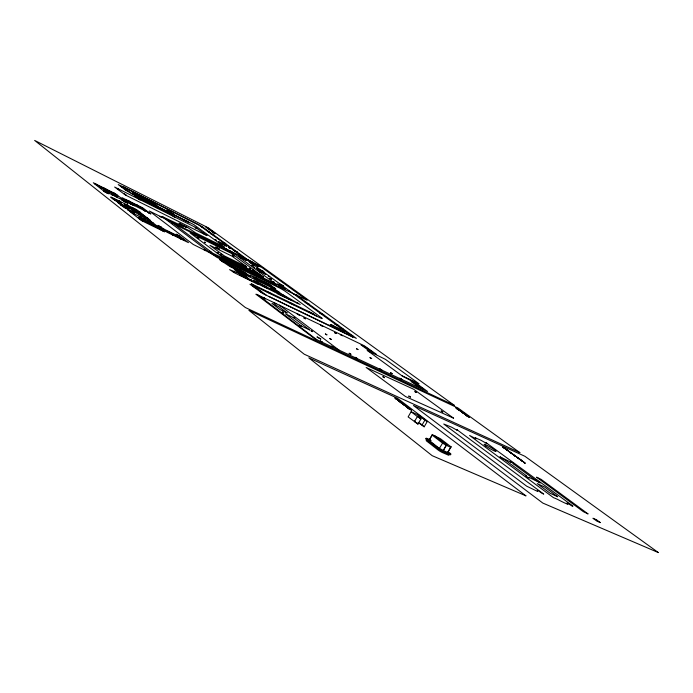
<?xml version="1.0" encoding="UTF-8"?>
<svg xmlns="http://www.w3.org/2000/svg" width="693" height="693" viewBox="0 0 693 693"><rect width="100%" height="100%" fill="white"/><g stroke="black" fill="none" stroke-linecap="round" stroke-linejoin="round"><path stroke-width="1.04" d="M427.191 421.639L419.663 415.618L411.114 411.763L408.125 416.9L417.948 424.09L420.963 418.91L419.256 417.602A4.912 0.563 30.4 0 1 418.624 416.276A4.912 0.563 30.4 0 1 425 419.967L427.191 421.639L424.185 426.793L422.002 425.112A4.903 0.58 30.4 0 0 418.044 422.6M414.379 421.716L417.385 416.545L411.114 411.763M422.002 425.112L425 419.967M439.388 448.406L429.002 440.315L432.397 434.641L440.549 438.808L451.004 446.838L447.635 452.59L439.388 448.406L442.576 443.13L432.068 435.057M429.08 440.35L432.397 434.641M446.275 445.322L443.199 450.667L446.275 445.322L450.736 447.297L451.004 446.838M450.926 446.803L447.635 452.59M429.002 440.315L429.339 439.873L431.141 440.679M253.291 265.93L251.767 265.012M258.489 295.235L364.223 345.738L376.351 354.244L367.16 350.346L403.014 376.542L416.406 383.385L427.538 391.484L314.579 338.686L255.934 294.196L258.489 295.235L316.805 339.726M282.475 294.525L300.19 304.539L277.91 294.023L271.24 289.224L263.79 285.603L266.822 287.855L263.557 286.27L260.533 284.017L252.988 280.353L258.342 284.546L234.563 272.843L229.582 269.612L240.124 273.943M144.941 210.811L143.676 210.109L144.274 210.499M118.174 202.841L144.283 215.662L150.676 220.504L139.769 215.09L132.12 210.403L134.814 212.604M111.634 194.508L112.708 195.071L111.712 194.56M505.795 449.047L505.353 448.83L507.371 450.138L505.05 448.64L505.699 449.064M260.092 274.61L231.497 253.413L190.073 232.891L218.044 253.82L260.092 274.61L263.635 276.992L222.644 257.008L219.542 254.695M134.771 212.612L124.099 207.467L118.174 202.867M211.789 231.228L213.808 232.441L212.084 231.609C216.303 234.208 208.965 229.461 212.916 231.947M246.864 259.121L201.845 226.42L118.243 184.572L125.338 189.943L133.524 194.82L189.388 222.791L187.11 221.119M116.883 197.306L120.634 198.96A62.093 5.215 28.6 0 1 121.535 199.671L121.561 199.688A61.642 5.206 28.6 0 1 122.999 200.753L127.971 203.37L115.54 193.789L93.304 182.744L104.548 191.71L109.009 193.832A58.403 4.816 29 0 1 107.952 192.957A58.775 4.816 28.9 0 1 107.017 192.221L116.727 197.046M244.447 257.987L241.303 256.349L259.173 265.54L307.19 300.251L292.888 293.486L294.274 294.204M289.639 291.337L288.392 290.653L289.648 291.329M508.315 450.848L507.337 450.372M316.311 315.973L313.089 313.608L251.334 283.758L254.452 286.105L319.464 317.498A5.804 0.511 29.6 0 0 320.937 317.403L286.079 291.9A5.553 0.468 29.5 0 0 278.534 287.491L216.77 257.285L210.915 253.317L193.174 244.412L149.324 211.018L241.493 256.523M520.963 460.221L520.365 459.797L521.638 460.524M507.293 450.121L508.792 451.134L507.449 450.459M164.951 218.546L161.928 216.407L183.636 226.698L178.967 223.224L179.842 223.415L188.08 227.754L195.591 232.883L224.671 247.124L193.754 224.584L131.349 193.174M516.935 457.259L516.294 456.826L517.714 457.657L517.03 457.207M395.729 398.518L397.028 399.177L394.776 397.895L395.746 398.596M518.399 458.333L517.299 457.562L518.65 458.35L517.775 457.744L518.234 458.116M523.484 461.988C525.606 463.305 522.366 461.174 523.839 462.3M517.706 457.778L518.069 458.047M506.436 449.575L506.791 449.835M427.356 440.748L427.035 440.609A3.708 0.468 30.6 0 0 426.671 441.06L438.271 450.129A3.76 0.476 30.6 0 0 442.212 452.468L448.111 455.024A3.742 0.476 30.7 0 0 448.882 454.998M518.771 458.463L519.291 458.801L517.862 458.09L518.251 458.342M253.214 265.904L251.784 265.107M145.054 210.949L144.239 210.559M507.224 450.095L506.765 449.87L507.475 450.537M522.903 461.538L521.439 460.602L522.487 461.105L522.124 460.741M430.18 439.778L427.564 438.634A4.946 0.615 30.5 0 0 427.018 439.327L438.08 447.955A5.016 0.632 30.6 0 0 444.196 451.585L449.454 453.863A4.998 0.624 30.7 0 0 449.896 453.092L448.18 451.767M442.576 443.13L446.309 445.356M209.598 229.496L208.212 228.82L210.793 230.258L208.775 229.132L209.641 229.591M405.596 405.838L406.427 406.297L404.002 405.119L404.599 405.5M510.741 452.685C509.554 452.079 511.321 452.979 510.784 452.806M502.979 447.037L502.442 446.734L503.231 447.089M523.674 462.274L524.48 462.924M524.055 462.552L525.415 463.236L524.315 462.742M515.038 455.734L514.492 455.466L515.531 456.098L514.154 455.266L516.068 456.427M406.99 407.285L406.237 406.834L408.87 408.134L406.644 407.016M409.961 409.346L408.835 408.679L409.312 408.887M522.366 460.923L521.049 460.325M510.75 452.919L512.066 453.517M297.375 295.807L356.349 338.383L262.673 293.52L249.948 284.269L254.452 286.105M503.378 447.314L503.014 447.15M401.715 375.597L419.083 383.783L385.447 359.364L368.122 350.805L369.317 351.68L368.364 351.221M214.18 232.813L214.25 232.753M466.831 415.566L465.809 414.977L468.139 416.285L464.215 413.877L467.16 415.583M126.031 202.443C128.976 203.69 122.176 199.879 124.471 201.576M504.634 448.076L505.336 448.544L503.698 447.678M334.416 323.579L336.296 324.645L335.074 324.047M319.525 312.742L321.37 313.79L320.157 313.201M305.163 302.295L306.973 303.326L306.367 302.884M211.495 253.673L292.992 293.581M139.033 218.685L162.387 230.119M281.107 284.797L279.348 283.801L279.911 284.217M134.459 213.73L134.433 213.704A60.343 5.18 29 0 1 132.891 212.56L127.694 209.832L134.433 213.704A61.244 5.275 29 0 0 135.43 214.492L144.759 218.971M153.006 222.834L147.245 219.603A63.73 5.622 28.7 0 1 148.423 220.573L152.98 222.808L164.7 231.904L141.285 220.461L129.808 211.443M261.538 270.565L259.823 269.594L260.369 269.993M211.105 230.63L210.074 230.024L211.573 230.968M250.485 262.534L249.324 261.954L251.013 262.916M103.43 190.714L107.952 192.957M121.561 199.688L125.987 201.88M207.579 228.136L208.021 228.335L207.181 227.841M233.385 250.086L235.031 251.022L234.529 250.658M95.244 184.269L117.533 195.331M211.218 230.734L212.855 231.748M221.864 241.718L223.492 242.637L222.349 242.065M210.707 233.602L212.309 234.511L211.183 233.939M130.128 211.001C125.909 209.173 135.178 214.102 130.553 211.226M253.543 270.279C256.107 271.769 250.935 268.91 253.525 270.417M217.819 252.711C220.409 254.21 215.194 251.316 217.758 252.824M152.737 202.642L153.933 203.37L134.39 193.494L135.568 194.205M511.122 453.187C515.696 455.457 510.49 453.413 512.673 454.054L510.646 452.746L511.573 453.161M283.004 286.538C281.211 285.715 284.858 287.534 283.065 286.711M115.601 196.414C113.843 195.591 117.29 197.314 115.497 196.483M125.823 202.46L124.48 201.706M223.518 262.136C221.803 261.356 225.242 263.037 223.518 262.266M235.438 254.019C233.602 253.144 237.257 254.998 235.447 254.149M137.361 205.301C135.343 204.357 139.328 206.349 137.266 205.388M134.018 205.414L134.737 205.743L133.567 205.145M244.534 258.532C242.619 257.614 246.361 259.529 244.43 258.602M224.359 244.187C226.1 245.287 222.618 243.2 224.35 244.3M220.521 243.451C222.297 244.594 218.78 242.446 220.513 243.572M226.481 249.177C227.988 250.147 225 248.319 226.481 249.281M132.19 203.569C134.018 204.747 130.267 202.477 132.077 203.647M133.853 205.319L145.27 210.993L143.78 209.814L144.439 210.144L150.857 213.981L142.715 207.857L122.003 197.661L129.132 203.153L133.359 205.319L131.237 203.595L133.697 205.232M103.3 188.496C105.137 189.665 101.36 187.396 103.162 188.557M114.726 195.002C116.563 196.188 112.803 193.901 114.605 195.071M119.95 201.256L118.702 200.727L119.837 201.282M231.107 265.826C233.117 267.117 229.132 264.691 231.107 265.982M139.518 213.868C141.441 215.125 137.526 212.734 139.414 213.964M181.159 238.886C183.151 240.176 179.123 237.734 181.098 239.016M504.669 448.05L503.56 447.583M210.698 230.422L211.781 230.968M221.318 254.409C222.626 255.293 219.932 253.577 221.18 254.444M214.224 233.047L214.778 233.385M522.531 461.347L521.898 460.888M420.963 418.91L417.385 416.545M214.44 233.212L213.47 232.623L215.419 233.602M396.829 399.48L399.029 400.649L396.725 399.298M514.89 455.933L514.518 455.665L515.306 456.089M409.546 408.939L410.1 409.338M511.027 452.659L508.965 451.524L511.226 452.91M521.508 460.386L520.738 459.935L521.405 460.369M208.506 228.681L209.589 229.392L207.675 228.43M214.847 233.194L214.691 233.16M459.112 409.762L459.528 410.065L456.609 408.593L457.034 408.896M236.815 251.802L237.318 252.165L235.672 251.23L236.174 251.594M308.775 304.054L309.381 304.496L307.571 303.473L308.177 303.915M263.331 271.327L263.877 271.725L262.162 270.755L262.708 271.145M282.909 285.551L283.472 285.966L281.722 284.97L282.294 285.377M198.605 224.801L243.503 257.45M244.118 257.9L293.182 293.581M293.884 294.101L352.46 336.694M198.051 224.515L123.813 187.015L124.653 187.647M351.836 336.4L352.971 337.222L269.222 296.665M503.811 447.505L503.101 447.254M505.353 448.631L504.036 448.033L504.643 448.371M509.528 451.671L508.454 451.247M520.66 459.771L519.585 459.355M523.371 461.746L522.661 461.495M288.626 299.073L274.861 289.146L234.251 269.516L246.093 278.439M175.234 217.637L168.113 212.638L155.189 206.116A6.159 0.468 29 0 0 148.371 202.702L134.927 196.171L140.073 200.06M270.27 288.747L274.636 292.013L259.017 284.485L253.976 280.83M266.71 287.023L255.587 281.098L257.588 282.588M400.632 402.131L398.796 401.091L399.818 401.94M122.237 186.434L130.535 192.706M164.613 218.434L210.568 253.136M254.21 286.088L266.467 295.348M279.452 305.154L339.57 350.545M401.723 402.702L402.087 402.979L399.367 401.446L400.866 402.312M408.16 407.597L405.535 406.063L406.505 406.852M148.423 220.573L148.449 220.599A64.744 5.743 28.7 0 1 149.463 221.379L143.65 218.512L144.75 219.066M404.929 405.535L404.582 405.379M405.284 405.803L404.929 405.648M419.828 423.137L424.185 426.793M417.948 424.09L416.242 422.773A4.903 0.58 30.4 0 1 414.76 421.136M426.862 438.99A4.946 0.624 30.6 0 0 426.706 439.847L437.768 448.484A5.016 0.632 30.6 0 0 443.884 452.113L449.142 454.391A4.998 0.632 30.7 0 0 450.207 454.14M379.573 368.763L381.8 370.071L379.573 368.763M272.54 289.068L271.188 288.314L272.496 289.085M402.338 403.543L403.551 404.218L402.373 403.543M511.356 462.344L510.784 461.694L513.955 463.686A7.277 0.78 30.8 0 0 513.063 463.643L534.208 479.235A7.406 0.806 30.9 0 0 537.629 481.124L540.271 482.908L528.976 477.356L529.244 478.04L528.352 477.737L525.952 475.961A5.197 0.572 30.9 0 0 526.489 475.822L505.396 460.213A5.085 0.554 30.8 0 0 502.356 458.497L499.896 456.765L511.295 462.404M277.122 284.078L285.603 288.946L277.122 284.078M294.794 318.122L293.278 317.299L294.742 318.148M261.356 281.704L260.014 280.96L261.356 281.704M462.101 412.283L464.405 413.591L461.477 411.928L463.444 412.889L462.101 412.283M287.11 312.95L280.093 309.606L271.985 303.413L278.95 306.774L287.084 312.907M357.96 349.584L356.488 348.744L357.96 349.584M350.892 354.253L349.159 353.274L350.892 354.253M353.066 336.391L351.091 335.273L353.066 336.391M422.834 388.782L418.061 386.495L411.07 381.341L415.817 383.645L422.834 388.799M344.256 331.488L342.81 330.665L344.248 331.505M342.403 335.689L340.35 334.52L342.403 335.689M151.291 221.665L148.077 219.889L151.291 221.665M235.629 269.161L234.269 268.399L235.62 269.179M557.605 496.69L550.173 493.295L537.222 483.584L544.603 487.014L557.605 496.69M331.514 339.561L329.825 338.6L331.514 339.561M331.73 325.45L330.275 324.627L331.73 325.45M326.879 334.832L325.381 333.983L326.879 334.832M322.262 342.108L320.313 340.999L322.262 342.108M485.845 442.567L486.954 443.659L480.838 440.202L475.277 437.759L476.074 438.816L469.577 435.455L553.464 497.652C558.428 499.428 559.156 500.623 567.68 504.27C569.187 504.66 565.133 502.087 567.758 503.352C569.126 503.768 573.362 507.519 572.938 506.046L485.897 442.558M456.618 429.495L457.51 430.474L451.438 427.105L443.754 424.021L526.723 486.209L537.603 491.441C535.871 488.262 541.294 493.321 543.728 494.109L456.678 429.469M320.772 339.059L317.108 336.971L320.772 339.059M312.612 331.618L311.07 330.743L312.612 331.618M265.332 298.787L263.496 297.791L265.332 298.787M403.343 404.374L405.509 405.613L400.857 402.737L404.08 404.521L403.343 404.374M312.941 314.016L309.312 312.119L312.941 314.016M453.569 418.174L405.509 396.535L366.147 367.489L413.574 389.206L453.569 418.174M301.429 326.334L299.861 325.467L301.429 326.334M239.925 273.207L238.548 272.436L239.925 273.207M305.414 318.789L303.958 317.957L305.414 318.789M299.289 315.055L297.176 313.886L299.289 315.055M408.246 408.29L411.581 410.195L408.246 408.29M357.501 358.645L355.223 357.38L357.501 358.645M297.895 303.222L296.543 302.469L297.886 303.239M293.667 304.703L289.986 302.78L293.667 304.703M469.568 417.351L466.432 415.67L469.568 417.351M283.74 312.881L282.207 312.032L283.723 312.898M297.349 295.435L295.642 294.49L297.349 295.435M291.58 300.156L290.22 299.402L291.58 300.156M275.892 303.855L274.073 302.841L275.892 303.855M284.217 296.093L282.857 295.331L284.217 296.093M278.924 292.177L277.572 291.432L278.924 292.177M270.642 293.581L266.874 291.614L270.642 293.581M280.319 286.755L279.036 286.027L280.319 286.755M262.049 292.533L259.364 290.826L262.049 292.533M343.442 331.523L335.499 327.746L331.141 324.645L339.068 328.404L343.442 331.523M271.595 279.244L269.906 278.3L271.595 279.244M265.688 282.831L264.354 282.094L265.688 282.831M255.726 287.76L253.049 286.088L255.726 287.76M269.568 276.715L268.33 276.013L269.568 276.715M141.822 215.592L140.462 214.83L141.822 215.592M257.441 278.811L256.115 278.058L257.441 278.811M265.688 274.359L257.337 269.724L265.688 274.359M251.715 280.31L250.346 279.53L251.715 280.31M125.225 189.406L127.391 190.766L125.225 189.406M263.894 272.583L262.664 271.89L263.894 272.583M260.369 272.184L259.113 271.483L260.369 272.184M245.071 277.079L243.667 276.308L245.071 277.079M246.552 276.438L245.183 275.658L246.552 276.438M260.178 270.14L256.731 268.226L260.178 270.14M241.259 275.745L239.856 274.965L241.259 275.745M254.729 268.061L253.491 267.359L254.712 268.07M258.212 266.45L250.918 261.365L258.212 266.45M254.036 265.852L252.668 265.09L254.036 265.852M240.289 270.426L238.955 269.707L240.289 270.426M234.503 272.462L233.117 271.673L234.503 272.462M250.494 262.838L249.289 262.153L250.476 262.838M250 261.07L248.415 260.17L250 261.07M246.734 260.551L238.574 256.02L246.734 260.551M342.836 328.976L340.904 327.85L342.836 328.976M241.424 258.342L240.211 257.649L241.424 258.342M277.815 292.983L276.472 292.212L277.815 292.983M222.202 261.088L221.058 260.455L222.202 261.088M233.913 255.76L232.198 254.851L233.896 255.769M157.25 207.753L149.705 203.612L157.25 207.753M232.372 252.451L229.175 250.675L232.372 252.451M269.629 285.75L268.312 284.996L269.629 285.75M400.285 401.637L397.964 400.277L400.285 401.637M228.69 250.762L227.685 250.216L228.69 250.762M230.076 248.302L228.898 247.635L230.076 248.302M210.993 252.252L209.347 251.334L210.993 252.252M219.309 249.073L215.792 247.124L219.309 249.073M205.734 250.571L203.959 249.558L205.734 250.571M226.429 246.093L218.46 241.666L226.429 246.093M205.561 242.637L204.582 242.074L205.544 242.637M216.034 240.124L214.856 239.457L216.034 240.124M244.153 273.328L242.819 272.557L244.153 273.328M198.77 238.375L197.011 237.439L198.77 238.375M204.011 233.81L202.538 232.995L204.011 233.81M178.352 236.677L176.975 235.906L178.352 236.677M179.331 236.088L177.694 235.152L179.331 236.088M173.25 235.135L171.855 234.364L173.25 235.135M176.135 234.243L178.422 236.166L164.769 229.478L157.943 225.381L166.866 232.164L188.461 242.637L180.31 236.434L176.135 234.243M169.811 232.493L168.425 231.722L169.811 232.493M162.864 230.812L160.923 229.764L162.864 230.812M196.682 228.43L195.261 227.625L196.682 228.43M442.827 411.945L441.207 411.027L442.827 411.945M186.694 227.547L183.662 225.831L186.694 227.547M410.447 397.046L408.801 396.11L410.447 397.046M371.665 358.576L370.019 357.649L371.665 358.576M161.287 227.235L159.615 226.334L161.287 227.235M179.357 226.065L176.542 224.506L179.357 226.065M154.73 226.074L153.335 225.32L154.73 226.074M173.025 223.648L171.466 222.774L173.025 223.648M322.782 326.325L320.712 325.173L322.782 326.325M151.351 223.441L149.948 222.67L151.351 223.441M152.581 222.955L150.875 222.02L152.581 222.955M186.599 221.171L183.446 219.482L186.599 221.171M145.902 221.751L144.49 220.989L145.902 221.751M143.382 221.292L141.398 220.192L143.382 221.292M142.819 214.423C144.638 217.801 115.419 197.644 127.018 206.497C124.454 207.424 97.531 189.302 118.676 200.935L117.923 200.338L136.781 209.806L142.801 214.423M371.907 351.715L367.42 349.541L361.053 344.889L365.532 347.037L371.924 351.706M142.55 219.135L141.138 218.347L142.55 219.135M139.076 198.519L137.448 197.618L139.076 198.519M147.843 218.321L146.474 217.585L147.843 218.321M141.303 217.411L140.142 216.788L141.303 217.411M161.703 217.256L160.014 216.337L161.703 217.256M333.229 347.271L331.297 346.188L333.229 347.271M416.51 392.541L414.942 391.649L416.51 392.541M133.992 213.842L132.276 212.916L133.992 213.842M169.239 213.609L167.663 212.751L169.239 213.609M149.298 213.115L147.704 212.257L149.298 213.115M203.344 227.633L201.715 226.741L203.344 227.633M140.055 212.292L138.713 211.564L140.055 212.292M169.127 212.422L165.922 210.741L169.127 212.422M134.078 209.572L132.709 208.818L134.078 209.572M128.733 208.922L127.347 208.151L128.733 208.922M141.025 208.056L139.726 207.354L141.025 208.056M122.306 205.76L120.911 205.007L122.306 205.76M128.257 205.526L126.836 204.756L128.257 205.526M131.774 204.435L130.163 203.569L131.774 204.435M156.878 205.561L137.275 195.669L156.878 205.561M121.102 202.945L119.742 202.209L121.102 202.945M155.397 204.461L135.828 194.577L155.397 204.461M402.061 379.565L399.861 378.274L402.061 379.565M336.096 333.472L334.667 332.675L336.096 333.472M384.511 377.668L382.917 376.758L384.511 377.668M275.667 288.747L256.211 279.409L249.982 275.026L269.395 284.355L275.667 288.747M129.756 201.628L128.448 200.909L129.756 201.628M123.64 200.502L122.011 199.601L123.64 200.502M148.328 202.001L145.045 200.26L148.328 202.001M152.469 202.278L132.961 192.42L152.469 202.278M114.726 199.801L113.349 199.056L114.726 199.801M151.005 201.195L131.531 191.346L151.005 201.195M392.117 373.648L390.436 372.687L392.117 373.648M397.297 399.437L395.46 398.614L397.869 399.783L397.297 399.437M276.117 284.243L212.916 253.257L174.047 223.995L235.23 254.34L276.117 284.243M210.438 232.787L208.784 231.86L210.438 232.787M108.177 193.52L105.033 191.814L108.177 193.52M115.384 193.971L113.565 192.992L115.384 193.971M125.883 194.846L124.35 194.014L125.883 194.846M112.344 193.087L111.027 192.351L112.344 193.087M105.605 191.571L103.967 190.688L105.605 191.571M106.852 191.207L105.518 190.462L106.852 191.207M107.086 189.891L103.422 187.907L107.086 189.891M250.364 276.403L230.284 266.77L219.386 259.529L244.161 272.028L250.364 276.403M96.847 184.771L95.002 183.775L96.847 184.771M123.12 187.534L121.041 186.27L123.12 187.534M458.42 409.294L456.462 408.307L458.42 409.294M246.656 266.744L224.532 255.994L209.97 245.391L231.886 256.081L246.656 266.744M520.322 459.554L518.858 458.723L520.296 459.554M173.345 213.972L166.692 210.17L173.345 213.955M119.083 189.657L117.567 188.825L119.083 189.657M403.854 404.669L404.521 405.128L403.854 404.669M208.437 228.586L205.899 227.148L208.446 228.569M132.432 208.307L131.116 207.605L132.441 208.29M206.912 235.559L125.468 195.071L114.64 187.041L195.383 227.295L206.912 235.559M274.367 282.423L273.155 281.704L274.376 282.415M249.402 268.217L250.338 268.763L249.402 268.217M232.857 256.038L233.766 256.575L232.857 256.038M503.915 447.756L504.591 448.146L503.915 447.756M519.837 459.182L519.429 459.009L519.854 459.234M459.762 410.23L458.142 409.702L461.962 411.824L459.762 410.23M459.589 410.36L458.965 410.143L460.187 410.793L459.589 410.36M213.375 232.302L214.12 232.666L213.375 232.302M525.883 495.824L432.181 455.682L308.809 357.848L397.306 398.154L525.883 495.824M658.35 552.572L542.818 503.075L413.452 405.509L524.904 456.28L658.35 552.572M596.465 519.767L592.957 518.251L596.838 521.093L600.355 522.609L596.465 519.767M587.95 513.868L583.333 511.651L536.581 477.165L541.094 479.348L587.95 513.868M447.583 445.33L434.563 435.88L447.583 445.33M513.634 454.885L513.192 454.608L514.674 455.414L513.634 454.885M408.134 408.012L407.467 407.579L409.884 408.905L408.134 408.012M519.845 452.624L304.227 354.21L248.9 310.343L458.168 408.125L519.845 452.624M465.375 414.293L462.976 413.011L465.375 414.293M457.25 408.42L455.44 407.571L457.787 408.905L457.25 408.42M454.192 405.249L245.365 307.536L34.65 140.428L208.411 227.893L454.192 405.249M309.554 329.894L301.75 326.212L285.473 313.834L293.182 317.498L309.554 329.894M338.097 325.355L336.876 324.766L338.747 325.831L338.097 325.355M323.172 314.518L321.959 313.929L323.804 314.969L323.172 314.518M251.767 280.925L248.432 279.305L238.539 271.873L241.848 273.475L251.767 280.925M284.399 296.76L281.193 295.201L271.058 287.699L274.246 289.25L284.399 296.76M244.464 272.678L228.11 264.691L246.405 274.125L244.464 272.678M269.785 285.031L253.907 277.287L271.76 286.495L269.785 285.031M155.908 225.883L138.279 217.247L157.657 227.243L155.908 225.883M182.822 239.068L165.714 230.691L184.607 240.436L182.822 239.068M128.664 209.451L125.147 207.718L121.041 204.496L124.549 206.219L128.664 209.451M147.817 218.867L144.369 217.169L140.185 213.912L143.616 215.61L147.817 218.867M116.987 200.294L113.513 198.579L117.507 201.724L121.006 203.439L116.987 200.294M135.906 209.624L132.493 207.943L136.582 211.114L140.003 212.803L135.906 209.624M468.269 416.666L467.827 416.458L468.269 416.666M258.342 265.324L257.484 264.899L259.035 265.826L258.342 265.324M142.074 207.883L125.632 199.731L143.659 209.095L142.074 207.883M116.545 195.313L99.627 186.919L118.087 196.509L116.545 195.313M259.736 266.337L258.879 265.913L260.438 266.84L259.736 266.337M252.806 263.678L251.646 263.106L253.335 264.059L252.806 263.678M225.268 243.416L224.134 242.845L225.753 243.771L225.268 243.416M214.076 235.291L212.959 234.728L214.553 235.629L214.076 235.291M485.663 445.876A6.973 0.745 30.6 0 0 495.807 451.464A6.973 0.745 30.6 0 0 488.704 446.223A6.973 0.745 30.6 0 0 485.663 445.876"/></g></svg>
